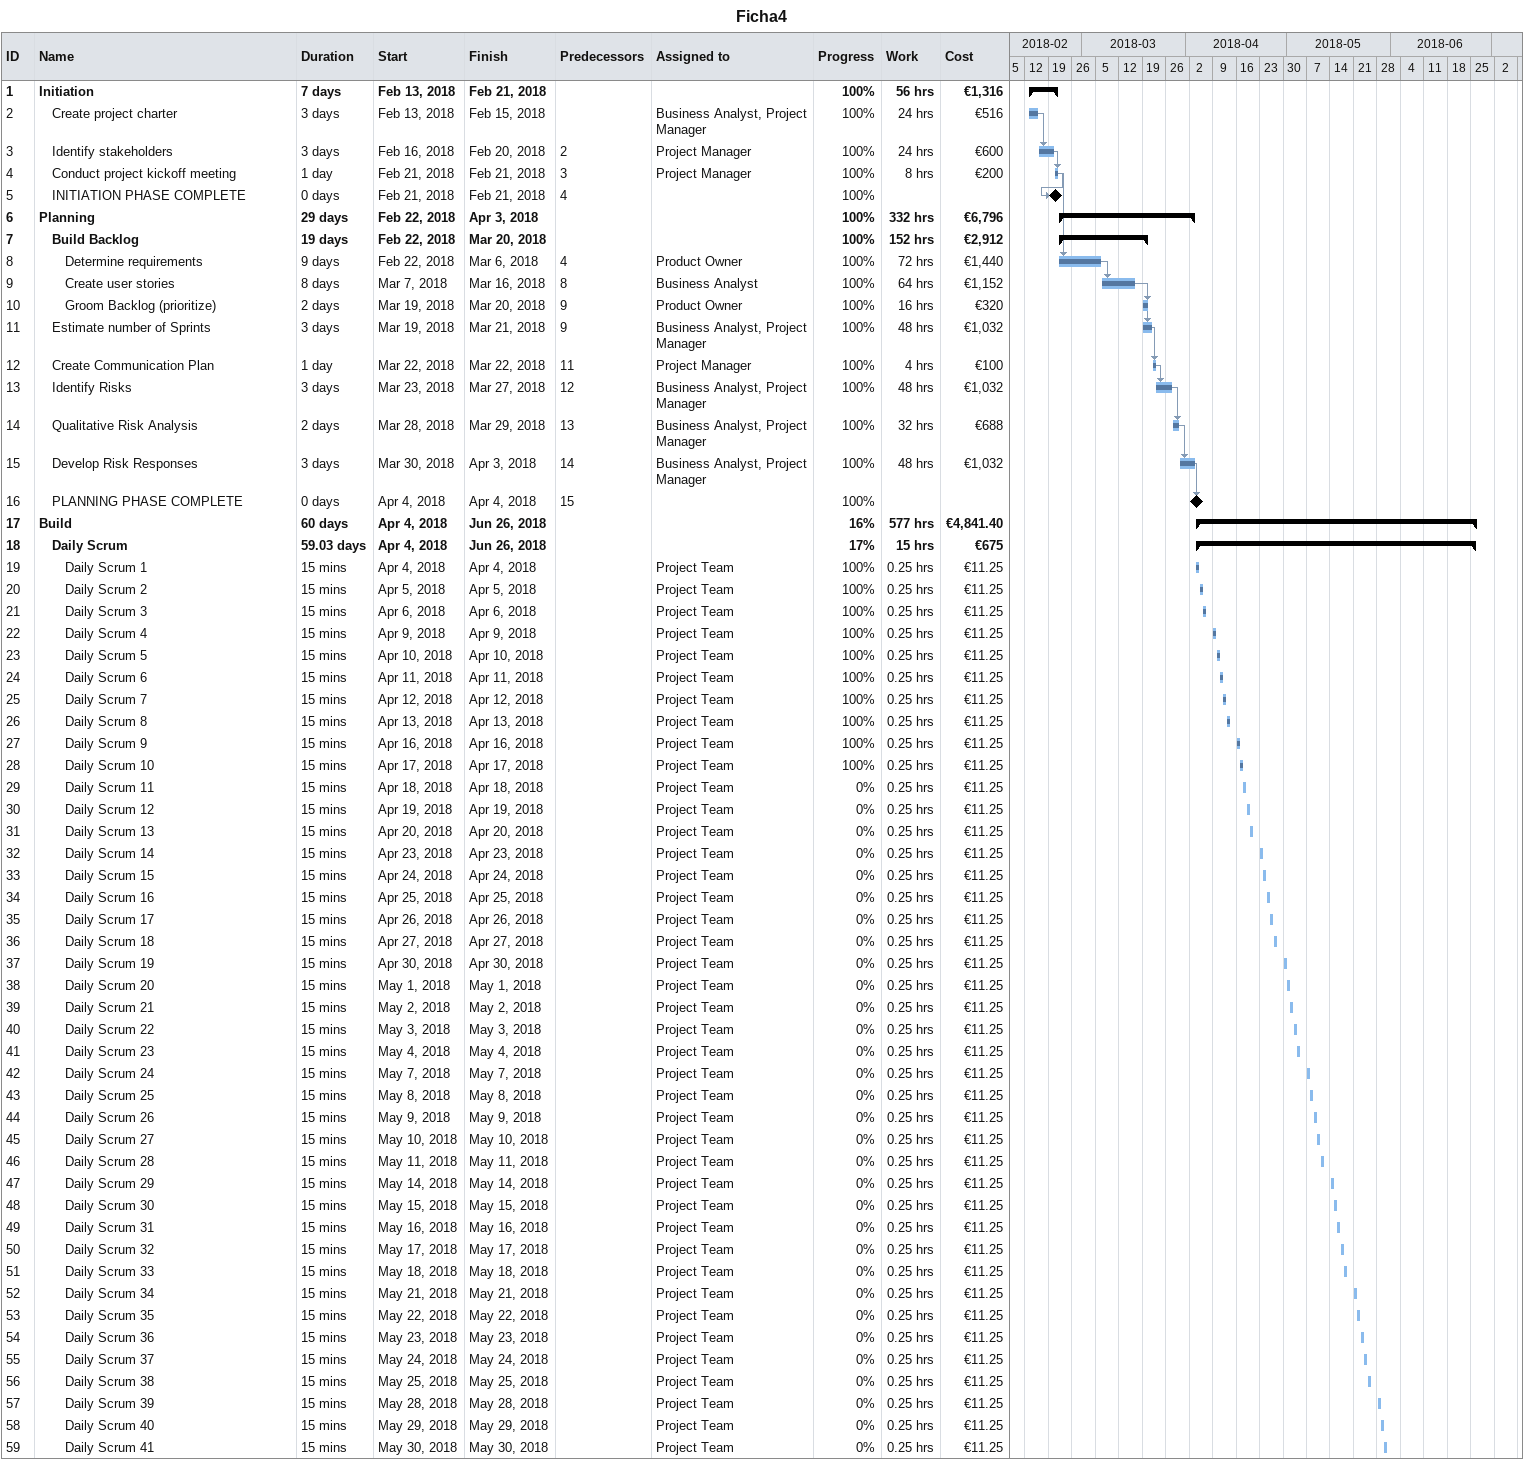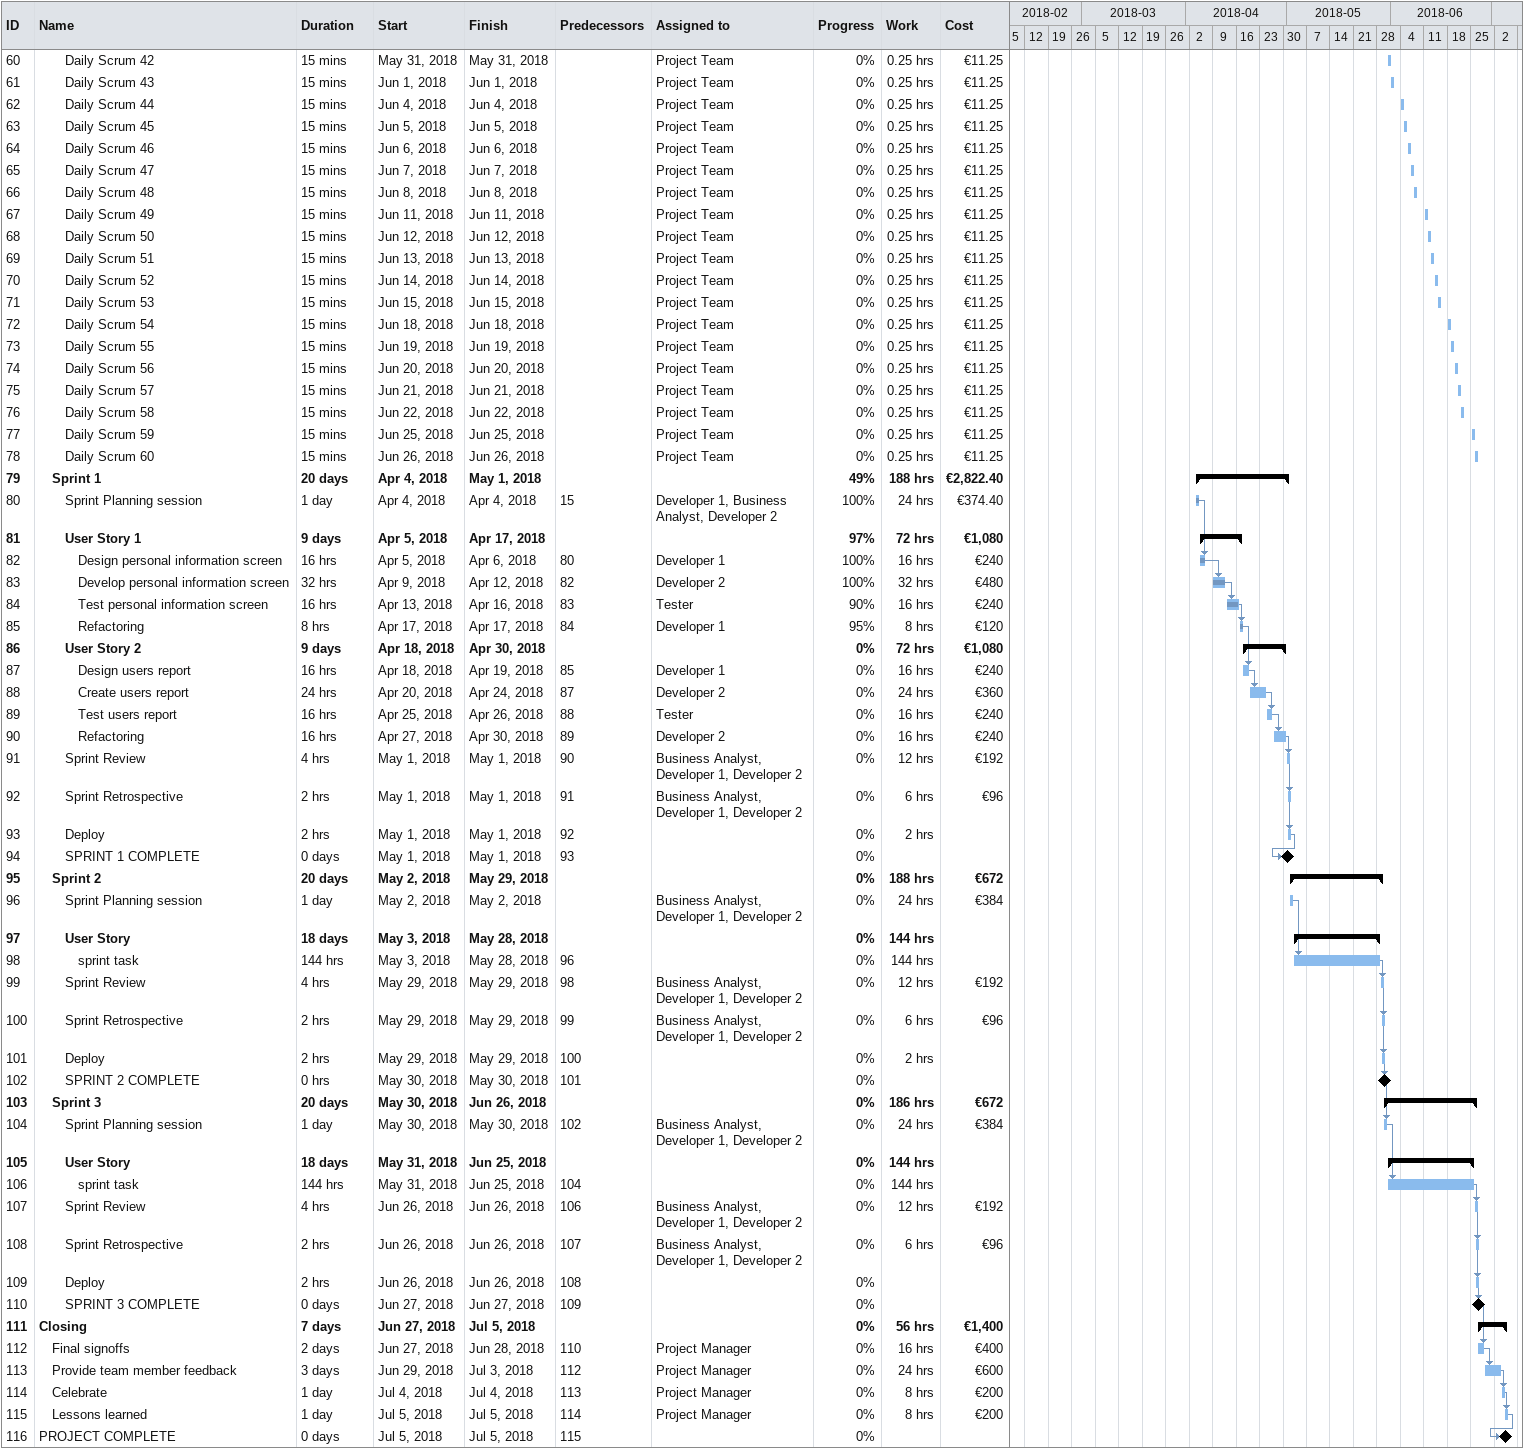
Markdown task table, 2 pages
Ficha4

| ID | Level | Task | Duration | Start | Finish | Predecessors | Resources | % complete | Work (h) | Cost (€) |
|---|---|---|---|---|---|---|---|---|---|---|
| 1 | 1 | **Initiation** | 7d | 2018-02-13 | 2018-02-21 |  |  | 100 | 56 | 1316 |
| 2 | 2 | Create project charter | 3d | 2018-02-13 | 2018-02-15 |  | Business Analyst, Project Manager | 100 | 24 | 516 |
| 3 | 2 | Identify stakeholders | 3d | 2018-02-16 | 2018-02-20 | 2 | Project Manager | 100 | 24 | 600 |
| 4 | 2 | Conduct project kickoff meeting | 1d | 2018-02-21 | 2018-02-21 | 3 | Project Manager | 100 | 8 | 200 |
| 5 | 2 | INITIATION PHASE COMPLETE | 0d | 2018-02-21 | 2018-02-21 | 4 |  | 100 |  |  |
| 6 | 1 | **Planning** | 29d | 2018-02-22 | 2018-04-03 |  |  | 100 | 332 | 6796 |
| 7 | 2 | **Build Backlog** | 19d | 2018-02-22 | 2018-03-20 |  |  | 100 | 152 | 2912 |
| 8 | 3 | Determine requirements | 9d | 2018-02-22 | 2018-03-06 | 4 | Product Owner | 100 | 72 | 1440 |
| 9 | 3 | Create user stories | 8d | 2018-03-07 | 2018-03-16 | 8 | Business Analyst | 100 | 64 | 1152 |
| 10 | 3 | Groom Backlog (prioritize) | 2d | 2018-03-19 | 2018-03-20 | 9 | Product Owner | 100 | 16 | 320 |
| 11 | 2 | Estimate number of Sprints | 3d | 2018-03-19 | 2018-03-21 | 9 | Business Analyst, Project Manager | 100 | 48 | 1032 |
| 12 | 2 | Create Communication Plan | 1d | 2018-03-22 | 2018-03-22 | 11 | Project Manager | 100 | 4 | 100 |
| 13 | 2 | Identify Risks | 3d | 2018-03-23 | 2018-03-27 | 12 | Business Analyst, Project Manager | 100 | 48 | 1032 |
| 14 | 2 | Qualitative Risk Analysis | 2d | 2018-03-28 | 2018-03-29 | 13 | Business Analyst, Project Manager | 100 | 32 | 688 |
| 15 | 2 | Develop Risk Responses | 3d | 2018-03-30 | 2018-04-03 | 14 | Business Analyst, Project Manager | 100 | 48 | 1032 |
| 16 | 2 | PLANNING PHASE COMPLETE | 0d | 2018-04-04 | 2018-04-04 | 15 |  | 100 |  |  |
| 17 | 1 | **Build** | 60d | 2018-04-04 | 2018-06-26 |  |  | 16 | 577 | 4841.40 |
| 18 | 2 | **Daily Scrum** | 59.03d | 2018-04-04 | 2018-06-26 |  |  | 17 | 15 | 675 |
| 19 | 3 | Daily Scrum 1 | 15min | 2018-04-04 | 2018-04-04 |  | Project Team | 100 | 0.25 | 11.25 |
| 20 | 3 | Daily Scrum 2 | 15min | 2018-04-05 | 2018-04-05 |  | Project Team | 100 | 0.25 | 11.25 |
| 21 | 3 | Daily Scrum 3 | 15min | 2018-04-06 | 2018-04-06 |  | Project Team | 100 | 0.25 | 11.25 |
| 22 | 3 | Daily Scrum 4 | 15min | 2018-04-09 | 2018-04-09 |  | Project Team | 100 | 0.25 | 11.25 |
| 23 | 3 | Daily Scrum 5 | 15min | 2018-04-10 | 2018-04-10 |  | Project Team | 100 | 0.25 | 11.25 |
| 24 | 3 | Daily Scrum 6 | 15min | 2018-04-11 | 2018-04-11 |  | Project Team | 100 | 0.25 | 11.25 |
| 25 | 3 | Daily Scrum 7 | 15min | 2018-04-12 | 2018-04-12 |  | Project Team | 100 | 0.25 | 11.25 |
| 26 | 3 | Daily Scrum 8 | 15min | 2018-04-13 | 2018-04-13 |  | Project Team | 100 | 0.25 | 11.25 |
| 27 | 3 | Daily Scrum 9 | 15min | 2018-04-16 | 2018-04-16 |  | Project Team | 100 | 0.25 | 11.25 |
| 28 | 3 | Daily Scrum 10 | 15min | 2018-04-17 | 2018-04-17 |  | Project Team | 100 | 0.25 | 11.25 |
| 29 | 3 | Daily Scrum 11 | 15min | 2018-04-18 | 2018-04-18 |  | Project Team | 0 | 0.25 | 11.25 |
| 30 | 3 | Daily Scrum 12 | 15min | 2018-04-19 | 2018-04-19 |  | Project Team | 0 | 0.25 | 11.25 |
| 31 | 3 | Daily Scrum 13 | 15min | 2018-04-20 | 2018-04-20 |  | Project Team | 0 | 0.25 | 11.25 |
| 32 | 3 | Daily Scrum 14 | 15min | 2018-04-23 | 2018-04-23 |  | Project Team | 0 | 0.25 | 11.25 |
| 33 | 3 | Daily Scrum 15 | 15min | 2018-04-24 | 2018-04-24 |  | Project Team | 0 | 0.25 | 11.25 |
| 34 | 3 | Daily Scrum 16 | 15min | 2018-04-25 | 2018-04-25 |  | Project Team | 0 | 0.25 | 11.25 |
| 35 | 3 | Daily Scrum 17 | 15min | 2018-04-26 | 2018-04-26 |  | Project Team | 0 | 0.25 | 11.25 |
| 36 | 3 | Daily Scrum 18 | 15min | 2018-04-27 | 2018-04-27 |  | Project Team | 0 | 0.25 | 11.25 |
| 37 | 3 | Daily Scrum 19 | 15min | 2018-04-30 | 2018-04-30 |  | Project Team | 0 | 0.25 | 11.25 |
| 38 | 3 | Daily Scrum 20 | 15min | 2018-05-01 | 2018-05-01 |  | Project Team | 0 | 0.25 | 11.25 |
| 39 | 3 | Daily Scrum 21 | 15min | 2018-05-02 | 2018-05-02 |  | Project Team | 0 | 0.25 | 11.25 |
| 40 | 3 | Daily Scrum 22 | 15min | 2018-05-03 | 2018-05-03 |  | Project Team | 0 | 0.25 | 11.25 |
| 41 | 3 | Daily Scrum 23 | 15min | 2018-05-04 | 2018-05-04 |  | Project Team | 0 | 0.25 | 11.25 |
| 42 | 3 | Daily Scrum 24 | 15min | 2018-05-07 | 2018-05-07 |  | Project Team | 0 | 0.25 | 11.25 |
| 43 | 3 | Daily Scrum 25 | 15min | 2018-05-08 | 2018-05-08 |  | Project Team | 0 | 0.25 | 11.25 |
| 44 | 3 | Daily Scrum 26 | 15min | 2018-05-09 | 2018-05-09 |  | Project Team | 0 | 0.25 | 11.25 |
| 45 | 3 | Daily Scrum 27 | 15min | 2018-05-10 | 2018-05-10 |  | Project Team | 0 | 0.25 | 11.25 |
| 46 | 3 | Daily Scrum 28 | 15min | 2018-05-11 | 2018-05-11 |  | Project Team | 0 | 0.25 | 11.25 |
| 47 | 3 | Daily Scrum 29 | 15min | 2018-05-14 | 2018-05-14 |  | Project Team | 0 | 0.25 | 11.25 |
| 48 | 3 | Daily Scrum 30 | 15min | 2018-05-15 | 2018-05-15 |  | Project Team | 0 | 0.25 | 11.25 |
| 49 | 3 | Daily Scrum 31 | 15min | 2018-05-16 | 2018-05-16 |  | Project Team | 0 | 0.25 | 11.25 |
| 50 | 3 | Daily Scrum 32 | 15min | 2018-05-17 | 2018-05-17 |  | Project Team | 0 | 0.25 | 11.25 |
| 51 | 3 | Daily Scrum 33 | 15min | 2018-05-18 | 2018-05-18 |  | Project Team | 0 | 0.25 | 11.25 |
| 52 | 3 | Daily Scrum 34 | 15min | 2018-05-21 | 2018-05-21 |  | Project Team | 0 | 0.25 | 11.25 |
| 53 | 3 | Daily Scrum 35 | 15min | 2018-05-22 | 2018-05-22 |  | Project Team | 0 | 0.25 | 11.25 |
| 54 | 3 | Daily Scrum 36 | 15min | 2018-05-23 | 2018-05-23 |  | Project Team | 0 | 0.25 | 11.25 |
| 55 | 3 | Daily Scrum 37 | 15min | 2018-05-24 | 2018-05-24 |  | Project Team | 0 | 0.25 | 11.25 |
| 56 | 3 | Daily Scrum 38 | 15min | 2018-05-25 | 2018-05-25 |  | Project Team | 0 | 0.25 | 11.25 |
| 57 | 3 | Daily Scrum 39 | 15min | 2018-05-28 | 2018-05-28 |  | Project Team | 0 | 0.25 | 11.25 |
| 58 | 3 | Daily Scrum 40 | 15min | 2018-05-29 | 2018-05-29 |  | Project Team | 0 | 0.25 | 11.25 |
| 59 | 3 | Daily Scrum 41 | 15min | 2018-05-30 | 2018-05-30 |  | Project Team | 0 | 0.25 | 11.25 |
| 60 | 3 | Daily Scrum 42 | 15min | 2018-05-31 | 2018-05-31 |  | Project Team | 0 | 0.25 | 11.25 |
| 61 | 3 | Daily Scrum 43 | 15min | 2018-06-01 | 2018-06-01 |  | Project Team | 0 | 0.25 | 11.25 |
| 62 | 3 | Daily Scrum 44 | 15min | 2018-06-04 | 2018-06-04 |  | Project Team | 0 | 0.25 | 11.25 |
| 63 | 3 | Daily Scrum 45 | 15min | 2018-06-05 | 2018-06-05 |  | Project Team | 0 | 0.25 | 11.25 |
| 64 | 3 | Daily Scrum 46 | 15min | 2018-06-06 | 2018-06-06 |  | Project Team | 0 | 0.25 | 11.25 |
| 65 | 3 | Daily Scrum 47 | 15min | 2018-06-07 | 2018-06-07 |  | Project Team | 0 | 0.25 | 11.25 |
| 66 | 3 | Daily Scrum 48 | 15min | 2018-06-08 | 2018-06-08 |  | Project Team | 0 | 0.25 | 11.25 |
| 67 | 3 | Daily Scrum 49 | 15min | 2018-06-11 | 2018-06-11 |  | Project Team | 0 | 0.25 | 11.25 |
| 68 | 3 | Daily Scrum 50 | 15min | 2018-06-12 | 2018-06-12 |  | Project Team | 0 | 0.25 | 11.25 |
| 69 | 3 | Daily Scrum 51 | 15min | 2018-06-13 | 2018-06-13 |  | Project Team | 0 | 0.25 | 11.25 |
| 70 | 3 | Daily Scrum 52 | 15min | 2018-06-14 | 2018-06-14 |  | Project Team | 0 | 0.25 | 11.25 |
| 71 | 3 | Daily Scrum 53 | 15min | 2018-06-15 | 2018-06-15 |  | Project Team | 0 | 0.25 | 11.25 |
| 72 | 3 | Daily Scrum 54 | 15min | 2018-06-18 | 2018-06-18 |  | Project Team | 0 | 0.25 | 11.25 |
| 73 | 3 | Daily Scrum 55 | 15min | 2018-06-19 | 2018-06-19 |  | Project Team | 0 | 0.25 | 11.25 |
| 74 | 3 | Daily Scrum 56 | 15min | 2018-06-20 | 2018-06-20 |  | Project Team | 0 | 0.25 | 11.25 |
| 75 | 3 | Daily Scrum 57 | 15min | 2018-06-21 | 2018-06-21 |  | Project Team | 0 | 0.25 | 11.25 |
| 76 | 3 | Daily Scrum 58 | 15min | 2018-06-22 | 2018-06-22 |  | Project Team | 0 | 0.25 | 11.25 |
| 77 | 3 | Daily Scrum 59 | 15min | 2018-06-25 | 2018-06-25 |  | Project Team | 0 | 0.25 | 11.25 |
| 78 | 3 | Daily Scrum 60 | 15min | 2018-06-26 | 2018-06-26 |  | Project Team | 0 | 0.25 | 11.25 |
| 79 | 2 | **Sprint 1** | 20d | 2018-04-04 | 2018-05-01 |  |  | 49 | 188 | 2822.40 |
| 80 | 3 | Sprint Planning session | 1d | 2018-04-04 | 2018-04-04 | 15 | Developer 1, Business Analyst, Developer 2 | 100 | 24 | 374.40 |
| 81 | 3 | **User Story 1** | 9d | 2018-04-05 | 2018-04-17 |  |  | 97 | 72 | 1080 |
| 82 | 4 | Design personal information screen | 16h | 2018-04-05 | 2018-04-06 | 80 | Developer 1 | 100 | 16 | 240 |
| 83 | 4 | Develop personal information screen | 32h | 2018-04-09 | 2018-04-12 | 82 | Developer 2 | 100 | 32 | 480 |
| 84 | 4 | Test personal information screen | 16h | 2018-04-13 | 2018-04-16 | 83 | Tester | 90 | 16 | 240 |
| 85 | 4 | Refactoring | 8h | 2018-04-17 | 2018-04-17 | 84 | Developer 1 | 95 | 8 | 120 |
| 86 | 3 | **User Story 2** | 9d | 2018-04-18 | 2018-04-30 |  |  | 0 | 72 | 1080 |
| 87 | 4 | Design users report | 16h | 2018-04-18 | 2018-04-19 | 85 | Developer 1 | 0 | 16 | 240 |
| 88 | 4 | Create users report | 24h | 2018-04-20 | 2018-04-24 | 87 | Developer 2 | 0 | 24 | 360 |
| 89 | 4 | Test users report | 16h | 2018-04-25 | 2018-04-26 | 88 | Tester | 0 | 16 | 240 |
| 90 | 4 | Refactoring | 16h | 2018-04-27 | 2018-04-30 | 89 | Developer 2 | 0 | 16 | 240 |
| 91 | 3 | Sprint Review | 4h | 2018-05-01 | 2018-05-01 | 90 | Business Analyst, Developer 1, Developer 2 | 0 | 12 | 192 |
| 92 | 3 | Sprint Retrospective | 2h | 2018-05-01 | 2018-05-01 | 91 | Business Analyst, Developer 1, Developer 2 | 0 | 6 | 96 |
| 93 | 3 | Deploy | 2h | 2018-05-01 | 2018-05-01 | 92 |  | 0 | 2 |  |
| 94 | 3 | SPRINT 1 COMPLETE | 0d | 2018-05-01 | 2018-05-01 | 93 |  | 0 |  |  |
| 95 | 2 | **Sprint 2** | 20d | 2018-05-02 | 2018-05-29 |  |  | 0 | 188 | 672 |
| 96 | 3 | Sprint Planning session | 1d | 2018-05-02 | 2018-05-02 |  | Business Analyst, Developer 1, Developer 2 | 0 | 24 | 384 |
| 97 | 3 | **User Story** | 18d | 2018-05-03 | 2018-05-28 |  |  | 0 | 144 |  |
| 98 | 4 | sprint task | 144h | 2018-05-03 | 2018-05-28 | 96 |  | 0 | 144 |  |
| 99 | 3 | Sprint Review | 4h | 2018-05-29 | 2018-05-29 | 98 | Business Analyst, Developer 1, Developer 2 | 0 | 12 | 192 |
| 100 | 3 | Sprint Retrospective | 2h | 2018-05-29 | 2018-05-29 | 99 | Business Analyst, Developer 1, Developer 2 | 0 | 6 | 96 |
| 101 | 3 | Deploy | 2h | 2018-05-29 | 2018-05-29 | 100 |  | 0 | 2 |  |
| 102 | 3 | SPRINT 2 COMPLETE | 0h | 2018-05-30 | 2018-05-30 | 101 |  | 0 |  |  |
| 103 | 2 | **Sprint 3** | 20d | 2018-05-30 | 2018-06-26 |  |  | 0 | 186 | 672 |
| 104 | 3 | Sprint Planning session | 1d | 2018-05-30 | 2018-05-30 | 102 | Business Analyst, Developer 1, Developer 2 | 0 | 24 | 384 |
| 105 | 3 | **User Story** | 18d | 2018-05-31 | 2018-06-25 |  |  | 0 | 144 |  |
| 106 | 4 | sprint task | 144h | 2018-05-31 | 2018-06-25 | 104 |  | 0 | 144 |  |
| 107 | 3 | Sprint Review | 4h | 2018-06-26 | 2018-06-26 | 106 | Business Analyst, Developer 1, Developer 2 | 0 | 12 | 192 |
| 108 | 3 | Sprint Retrospective | 2h | 2018-06-26 | 2018-06-26 | 107 | Business Analyst, Developer 1, Developer 2 | 0 | 6 | 96 |
| 109 | 3 | Deploy | 2h | 2018-06-26 | 2018-06-26 | 108 |  | 0 |  |  |
| 110 | 3 | SPRINT 3 COMPLETE | 0d | 2018-06-27 | 2018-06-27 | 109 |  | 0 |  |  |
| 111 | 1 | **Closing** | 7d | 2018-06-27 | 2018-07-05 |  |  | 0 | 56 | 1400 |
| 112 | 2 | Final signoffs | 2d | 2018-06-27 | 2018-06-28 | 110 | Project Manager | 0 | 16 | 400 |
| 113 | 2 | Provide team member feedback | 3d | 2018-06-29 | 2018-07-03 | 112 | Project Manager | 0 | 24 | 600 |
| 114 | 2 | Celebrate | 1d | 2018-07-04 | 2018-07-04 | 113 | Project Manager | 0 | 8 | 200 |
| 115 | 2 | Lessons learned | 1d | 2018-07-05 | 2018-07-05 | 114 | Project Manager | 0 | 8 | 200 |
| 116 | 1 | PROJECT COMPLETE | 0d | 2018-07-05 | 2018-07-05 | 115 |  | 0 |  |  |
